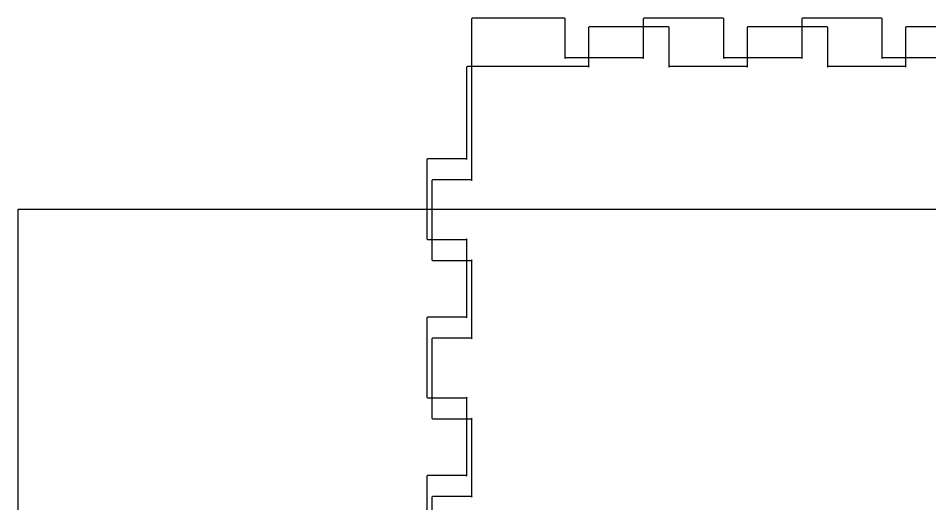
# Model space of a CAD drawing. Extents: x -52 to 498, y 3 to 363.
# Drawn here: x -51.6 to 86.4, y 106.1 to 179.7 of the extents above; entities that cross this region are included whole.
import ezdxf

# ---------------------------------------------------------------- set-up
doc = ezdxf.new("R2010")
doc.units = 0
for name, color, linetype in [('RpiPaveiksliukas', 7, 'CONTINUOUS'), ('RpiSkyles', 7, 'CONTINUOUS'), ('RpiSkyles_kitoj_vietoj', 7, 'CONTINUOUS')]:
    doc.layers.add(name, color=color, linetype=linetype)

msp = doc.modelspace()

# ---------------------------------------------------------------- linework, layer by layer
at = {"layer": 'RpiPaveiksliukas', "color": 7}
msp.add_lwpolyline([(158.400338, 2.762527), (-51.599657, 2.762527), (-51.599657, 150.762523), (158.400338, 150.762523)], close=True, dxfattribs=at)
at = {"layer": 'RpiSkyles', "color": 7}
msp.add_lwpolyline([(158.400338, 2.762527), (-51.599657, 2.762527), (-51.599657, 150.762523), (158.400338, 150.762523)], close=True, dxfattribs=at)
at = {"layer": 'RpiSkyles_kitoj_vietoj', "color": 1}
for points in [[(17.045073, 179.583725), (17.045073, 173.583725), (17.045073, 155.083726)], [(31.146632, 179.685225), (17.146633, 179.685225)], [(31.248192, 173.583725), (31.248192, 179.583725)], [(43.045062, 179.583725), (43.045062, 173.583725)], [(55.146622, 179.685225), (43.146622, 179.685225)], [(55.248192, 173.583725), (55.248192, 179.583725)], [(67.045061, 179.583725), (67.045061, 173.583725)], [(79.146621, 179.685225), (67.146621, 179.685225)], [(79.248181, 173.583725), (79.248181, 179.583725)], [(34.780341, 178.260722), (34.780341, 172.260722)], [(46.881904, 178.362222), (34.881904, 178.362222)], [(46.983465, 172.260722), (46.983465, 178.260722)], [(58.78034, 178.260722), (58.78034, 172.260722)], [(70.881903, 178.362222), (58.881903, 178.362222)], [(70.983463, 172.260722), (70.983463, 178.260722)], [(82.78034, 178.260722), (82.78034, 172.260722)], [(94.881907, 178.362222), (82.881903, 178.362222)], [(43.146622, 173.685225), (31.146632, 173.685225)], [(67.146621, 173.685225), (55.146622, 173.685225)], [(91.146621, 173.685225), (79.146621, 173.685225)], [(16.280342, 172.260722), (16.280342, 172.260722), (16.280342, 158.260723)], [(34.881904, 172.362222), (16.381905, 172.362222)], [(58.881903, 172.362222), (46.881904, 172.362222)], [(82.881903, 172.362222), (70.881903, 172.362222)], [(10.280342, 158.260723), (10.280342, 146.260723)], [(16.381905, 158.362223), (10.381905, 158.362223)], [(11.045073, 155.083726), (11.045073, 143.083726)], [(17.146633, 155.185226), (11.146633, 155.185226)], [(10.381905, 146.159123), (16.381905, 146.159123)], [(16.280342, 146.260723), (16.280342, 134.260723)], [(11.146633, 142.982126), (17.146633, 142.982126)], [(17.045073, 143.083726), (17.045073, 131.083727)], [(10.280342, 134.260723), (10.280342, 122.260724)], [(16.381905, 134.362223), (10.381905, 134.362223)], [(17.146633, 131.185227), (11.146633, 131.185227)], [(11.045073, 131.083727), (11.045073, 119.083727)], [(10.381905, 122.159124), (16.381905, 122.159124)], [(16.280342, 122.260724), (16.280342, 110.260724)], [(11.146633, 118.982127), (17.146633, 118.982127)], [(17.045073, 119.083727), (17.045073, 107.083727)], [(10.280342, 110.260724), (10.280342, 98.260724)], [(16.381905, 110.362224), (10.381905, 110.362224)], [(11.045073, 107.083727), (11.045073, 95.083727)], [(17.146633, 107.185227), (11.146633, 107.185227)]]:
    msp.add_lwpolyline(points, dxfattribs=at)
for points in [[(17.146633, 179.685225), (17.091933, 179.685225), (17.045073, 179.642225), (17.045073, 179.583725)], [(31.248192, 179.583725), (31.248192, 179.638725), (31.205192, 179.685225), (31.146632, 179.685225)], [(43.146622, 179.685225), (43.091922, 179.685225), (43.045062, 179.642225), (43.045062, 179.583725)], [(55.248192, 179.583725), (55.248192, 179.638725), (55.205192, 179.685225), (55.146622, 179.685225)], [(67.146621, 179.685225), (67.091921, 179.685225), (67.045061, 179.642225), (67.045061, 179.583725)], [(79.248181, 179.583725), (79.248181, 179.638725), (79.205181, 179.685225), (79.146621, 179.685225)], [(34.881904, 178.362222), (34.827214, 178.362222), (34.780341, 178.319222), (34.780341, 178.260722)], [(46.983465, 178.260722), (46.983465, 178.315722), (46.940495, 178.362222), (46.881904, 178.362222)], [(58.881903, 178.362222), (58.827213, 178.362222), (58.78034, 178.319222), (58.78034, 178.260722)], [(70.983463, 178.260722), (70.983463, 178.315722), (70.940493, 178.362222), (70.881903, 178.362222)], [(82.881903, 178.362222), (82.827213, 178.362222), (82.78034, 178.319222), (82.78034, 178.260722)], [(31.146632, 173.685225), (31.201332, 173.685225), (31.248192, 173.642225), (31.248192, 173.583725)], [(43.045062, 173.583725), (43.045062, 173.638725), (43.088062, 173.685225), (43.146622, 173.685225)], [(55.146622, 173.685225), (55.201322, 173.685225), (55.248192, 173.642225), (55.248192, 173.583725)], [(67.045061, 173.583725), (67.045061, 173.638725), (67.088061, 173.685225), (67.146621, 173.685225)], [(79.146621, 173.685225), (79.201321, 173.685225), (79.248181, 173.642225), (79.248181, 173.583725)], [(16.381905, 172.362222), (16.327215, 172.362222), (16.280342, 172.319222), (16.280342, 172.260722)], [(34.780341, 172.260722), (34.780341, 172.315722), (34.823311, 172.362222), (34.881904, 172.362222)], [(46.881904, 172.362222), (46.936594, 172.362222), (46.983465, 172.319222), (46.983465, 172.260722)], [(58.78034, 172.260722), (58.78034, 172.315722), (58.82331, 172.362222), (58.881903, 172.362222)], [(70.881903, 172.362222), (70.936593, 172.362222), (70.983463, 172.319222), (70.983463, 172.260722)], [(82.78034, 172.260722), (82.78034, 172.315722), (82.82331, 172.362222), (82.881903, 172.362222)], [(10.381905, 158.362223), (10.327215, 158.362223), (10.280342, 158.319223), (10.280342, 158.260723)], [(16.280342, 158.260723), (16.280342, 158.315723), (16.323312, 158.362223), (16.381905, 158.362223)], [(11.146633, 155.185226), (11.091933, 155.185226), (11.045073, 155.142226), (11.045073, 155.083726)], [(17.045073, 155.083726), (17.045073, 155.138726), (17.088073, 155.185226), (17.146633, 155.185226)], [(10.280342, 146.260723), (10.280342, 146.205723), (10.323312, 146.159123), (10.381905, 146.159123)], [(16.381905, 146.159123), (16.327215, 146.159123), (16.280342, 146.202123), (16.280342, 146.260723)], [(11.045073, 143.083726), (11.045073, 143.028726), (11.088073, 142.982126), (11.146633, 142.982126)], [(17.146633, 142.982126), (17.091933, 142.982126), (17.045073, 143.025126), (17.045073, 143.083726)], [(10.381905, 134.362223), (10.327215, 134.362223), (10.280342, 134.319223), (10.280342, 134.260723)], [(16.280342, 134.260723), (16.280342, 134.315723), (16.323312, 134.362223), (16.381905, 134.362223)], [(11.146633, 131.185227), (11.091933, 131.185227), (11.045073, 131.142227), (11.045073, 131.083727)], [(17.045073, 131.083727), (17.045073, 131.138727), (17.088073, 131.185227), (17.146633, 131.185227)], [(10.280342, 122.260724), (10.280342, 122.205724), (10.323312, 122.159124), (10.381905, 122.159124)], [(16.381905, 122.159124), (16.327215, 122.159124), (16.280342, 122.202124), (16.280342, 122.260724)], [(11.045073, 119.083727), (11.045073, 119.028727), (11.088073, 118.982127), (11.146633, 118.982127)], [(17.146633, 118.982127), (17.091933, 118.982127), (17.045073, 119.025127), (17.045073, 119.083727)], [(10.381905, 110.362224), (10.327215, 110.362224), (10.280342, 110.319224), (10.280342, 110.260724)], [(16.280342, 110.260724), (16.280342, 110.315724), (16.323312, 110.362224), (16.381905, 110.362224)], [(11.146633, 107.185227), (11.091933, 107.185227), (11.045073, 107.142227), (11.045073, 107.083727)], [(17.045073, 107.083727), (17.045073, 107.138727), (17.088073, 107.185227), (17.146633, 107.185227)]]:
    msp.add_open_spline(points, degree=3, dxfattribs=at)

doc.saveas('drawing.dxf')
